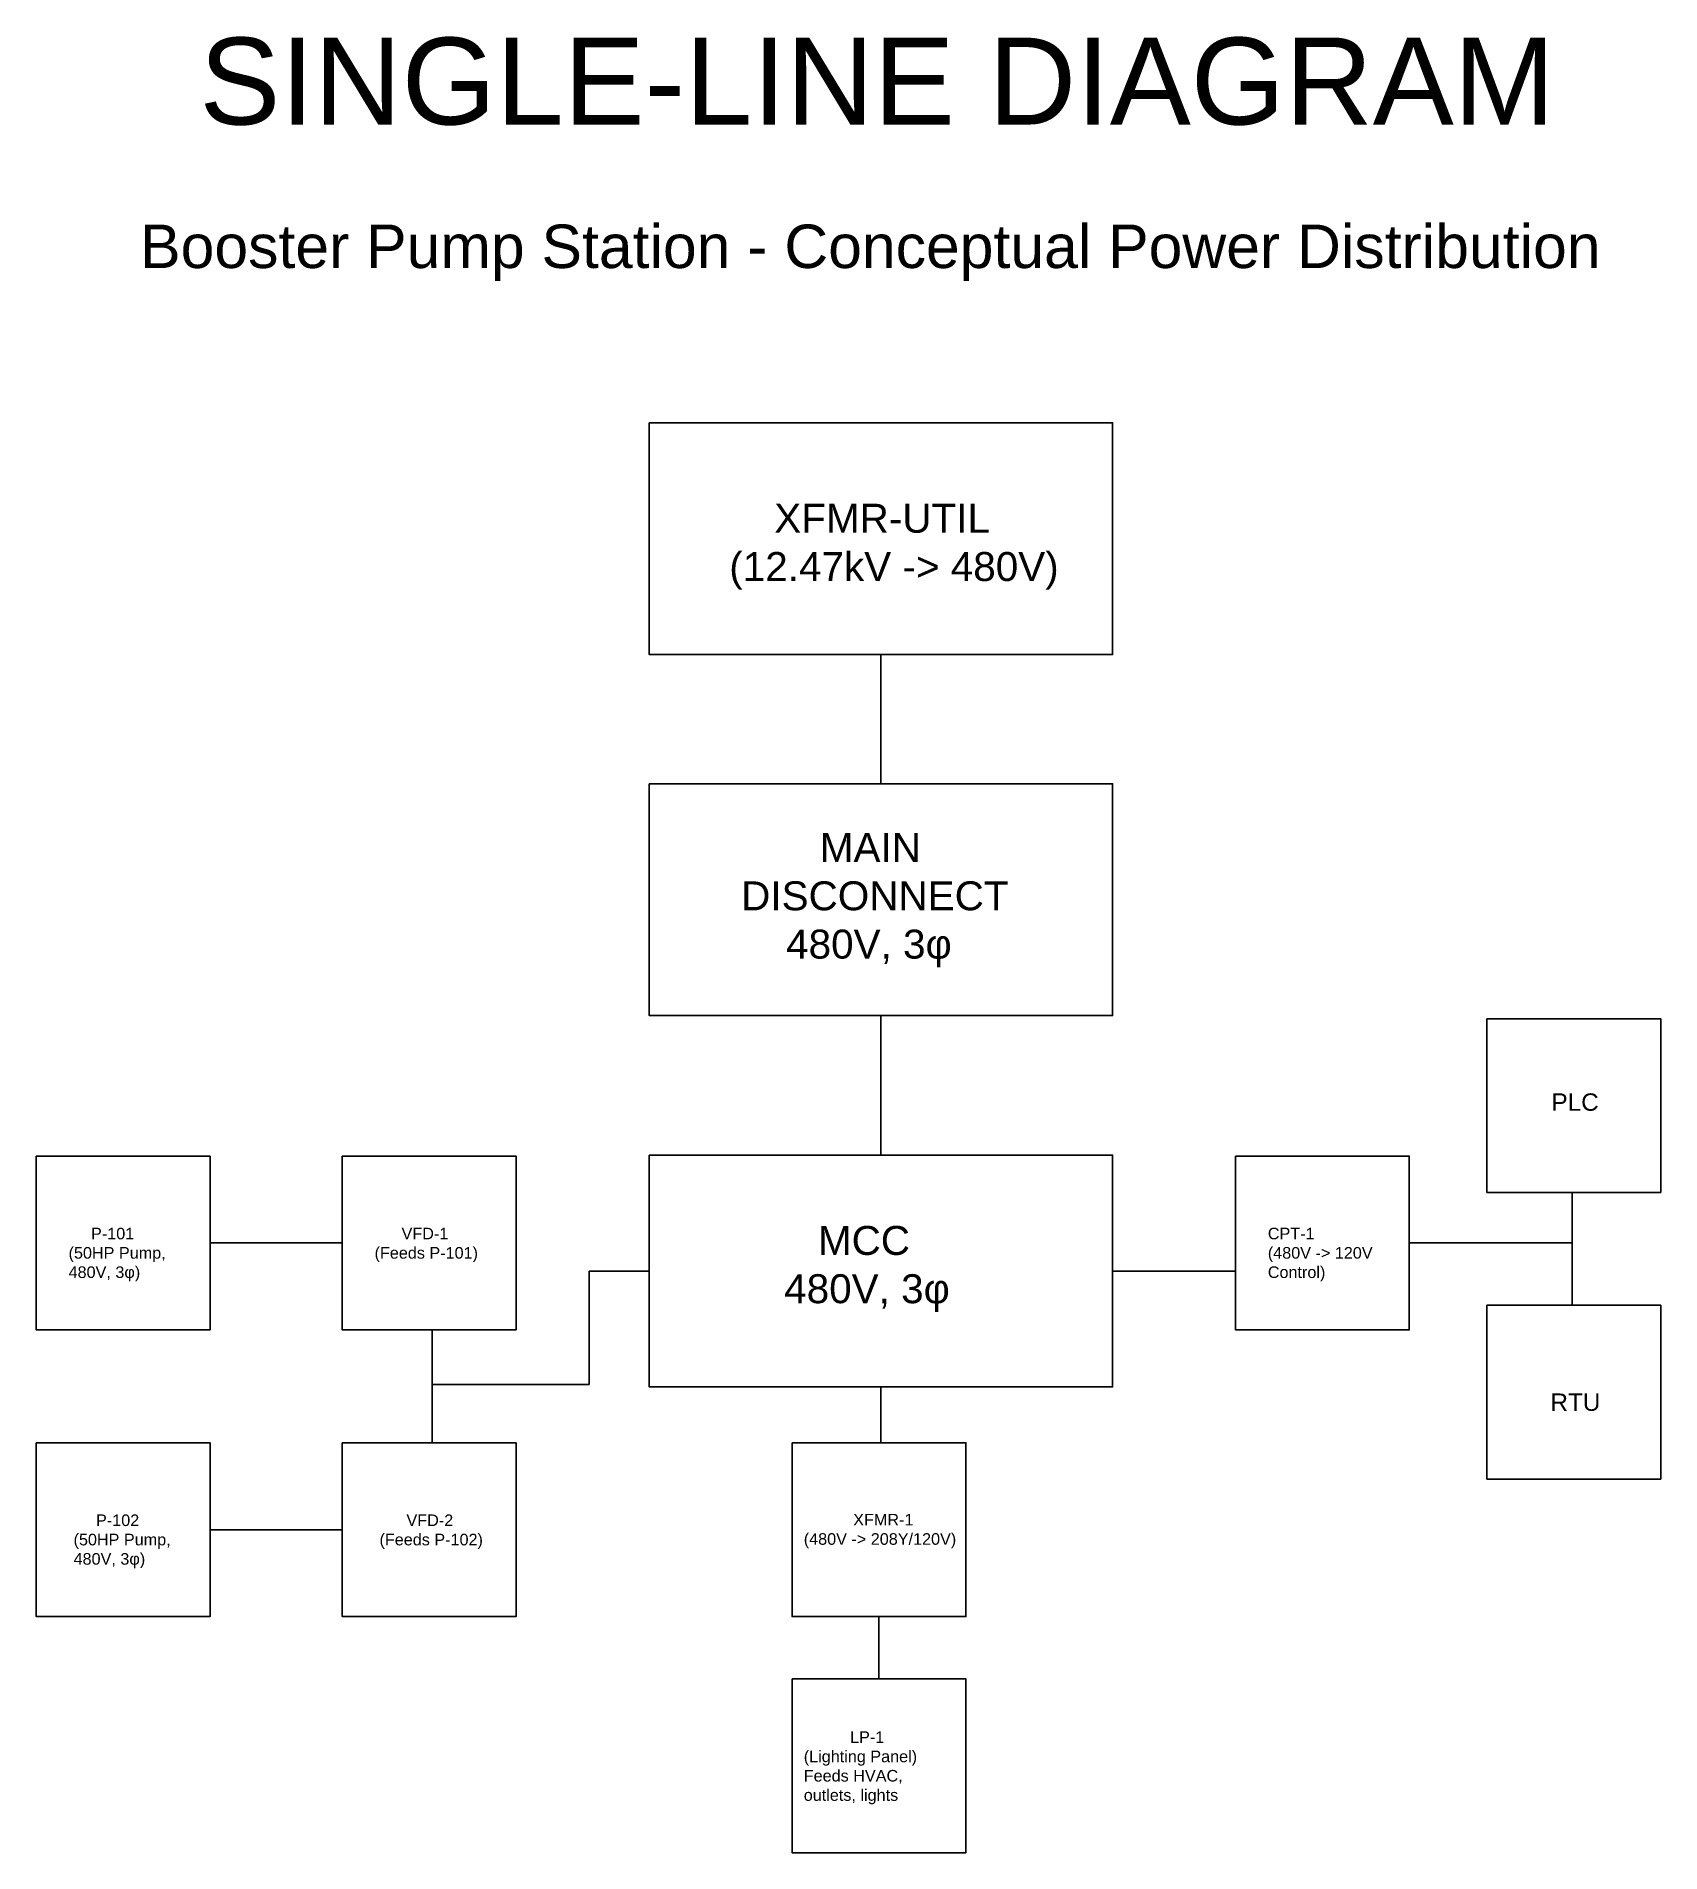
# Model space of a CAD drawing. Header units: inches. Extents: x 27.5 to 55.5, y 17.6 to 49.
import ezdxf

# ---------------------------------------------------------------- set-up
doc = ezdxf.new("R2010")
doc.units = ezdxf.units.IN
doc.header["$MEASUREMENT"] = 0
doc.layers.add('Arrows', color=50, linetype='Continuous')
doc.styles.get("Standard").update_dxf_attribs({"font": 'arial.ttf'})

msp = doc.modelspace()

# ---------------------------------------------------------------- linework, layer by layer
for points in [[(38.073, 42.291), (46.073, 42.291), (46.073, 38.291), (38.073, 38.291)], [(38.073, 36.059), (46.073, 36.059), (46.073, 32.059), (38.073, 32.059)], [(52.537, 32.005), (55.537, 32.005), (55.537, 29.005), (52.537, 29.005)], [(27.492, 29.633), (30.492, 29.633), (30.492, 26.633), (27.492, 26.633)], [(32.774, 29.633), (35.774, 29.633), (35.774, 26.633), (32.774, 26.633)], [(38.073, 29.649), (46.073, 29.649), (46.073, 25.649), (38.073, 25.649)], [(48.197, 29.633), (51.197, 29.633), (51.197, 26.633), (48.197, 26.633)], [(52.537, 27.057), (55.537, 27.057), (55.537, 24.057), (52.537, 24.057)], [(27.492, 24.684), (30.492, 24.684), (30.492, 21.684), (27.492, 21.684)], [(32.774, 24.684), (35.774, 24.684), (35.774, 21.684), (32.774, 21.684)], [(40.541, 24.684), (43.541, 24.684), (43.541, 21.684), (40.541, 21.684)], [(40.541, 20.609), (43.541, 20.609), (43.541, 17.609), (40.541, 17.609)]]:
    msp.add_lwpolyline(points, close=True)
at = {"layer": 'Arrows'}
for p, q in [((42.073, 38.291), (42.073, 36.059)), ((42.073, 32.059), (42.073, 29.649)), ((54.009, 28.133), (54.009, 29.005)), ((30.492, 28.133), (32.774, 28.133)), ((51.197, 28.133), (54.009, 28.133)), ((54.009, 28.133), (54.009, 27.057)), ((38.073, 27.649), (37.035, 27.649)), ((37.035, 27.649), (37.035, 25.69)), ((46.073, 27.649), (48.197, 27.649)), ((34.325, 25.69), (34.325, 26.633)), ((37.035, 25.69), (34.325, 25.69)), ((34.325, 25.69), (34.325, 24.684)), ((42.073, 25.649), (42.073, 24.684)), ((30.492, 23.184), (32.774, 23.184)), ((42.041, 21.684), (42.041, 20.609))]:
    msp.add_line(p, q, dxfattribs=at)

# ---------------------------------------------------------------- texts
at = {"attachment_point": 1}
for s, width, gutter_width, heights, insert, char_height in [('SINGLE-LINE DIAGRAM', 31.94386, 15.728, [3.738], (30.308, 48.939), 1.5), ('Booster Pump Station - Conceptual Power Distribution', 27.00576, 1, [2.604], (29.285, 45.712), 0.75), ('    XFMR-UTIL\\P(12.47kV -> 480V)', 6.03852, 1, [1.824], (39.456, 40.893), 0.5), ('       MAIN\\PDISCONNECT\\P    480V, 3φ', 5.39344, 1, [2.758], (39.661, 35.209), 0.5), ('PLC', 1.68116, 1, [0.652], (53.652, 30.715), 0.3), ('     P-101\\P(50HP Pump,\\P480V, 3φ)', 1.97258, 1, [0], (28.049, 28.396), 0.2), ('      VFD-1\\P(Feeds P-101)', 1.97258, 1, [0], (33.332, 28.396), 0.2), ('   MCC\\P480V, 3φ', 3.43699, 1, [2], (40.404, 28.427), 0.5), ('CPT-1\\P(480V -> 120V Control)', 1.97258, 1, [0], (48.754, 28.396), 0.2), ('RTU', 1.97258, 1, [0], (53.634, 25.535), 0.3), ('     P-102\\P(50HP Pump,\\P480V, 3φ)', 1.97258, 1, [0], (28.135, 23.447), 0.2), ('      VFD-2\\P(Feeds P-102)', 1.97258, 1, [0], (33.417, 23.447), 0.2), ('           XFMR-1\\P(480V -> 208Y/120V)', 3.07443, 1, [0.86], (40.742, 23.457), 0.2), ('^ILP-1\\P(Lighting Panel)\\PFeeds HVAC, outlets, lights', 2.67564, 1, [1.47], (40.742, 19.704), 0.2)]:
    msp.add_mtext_dynamic_manual_height_columns(s, width=width, gutter_width=gutter_width, heights=heights, dxfattribs=dict(at, insert=insert, char_height=char_height))

doc.saveas('drawing.dxf')
